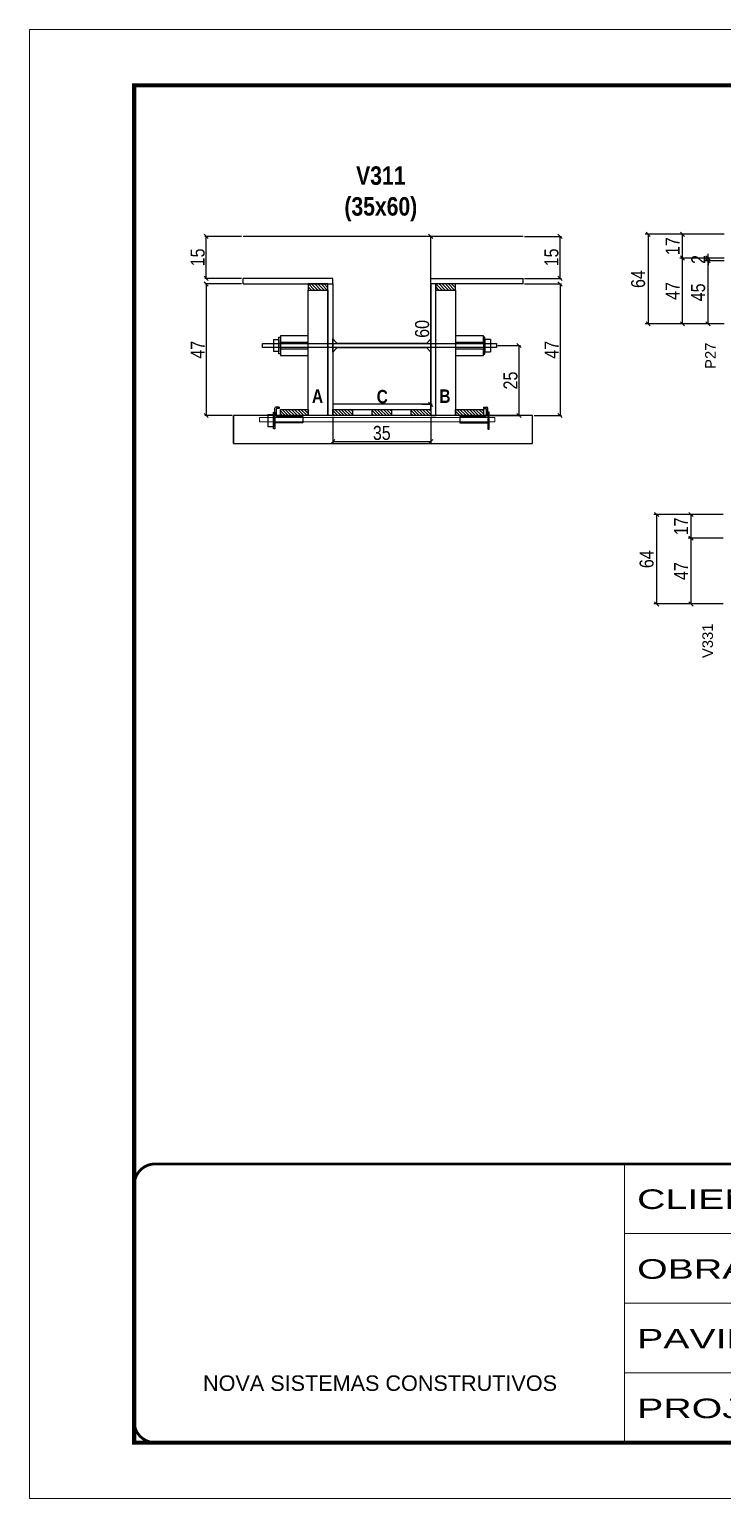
# Model space of a CAD drawing. Extents: x -3394 to 16474, y -5031 to 14397.
# Drawn here: x 5857 to 6353, y 8752 to 9802 of the extents above; entities that cross this region are included whole.
import ezdxf

# ---------------------------------------------------------------- set-up
doc = ezdxf.new("R2010")
doc.units = 0
doc.linetypes.add('CONTINUO', pattern=[0])
doc.linetypes.add('DASHED', pattern=[0.75, 0.5, -0.25])
doc.layers.get('0').update_dxf_attribs({"linetype": 'CONTINUOUS'})
doc.layers.get('Defpoints').update_dxf_attribs({"linetype": 'CONTINUOUS'})
for name, color, linetype in [('1HACHURA MADEIRAS', 1, 'CONTINUOUS'), ('barrote', 251, 'CONTINUOUS'), ('COTA', 241, 'CONTINUOUS'), ('detalhes', 4, 'CONTINUOUS'), ('NOMENCLATURA', 7, 'CONTINUOUS'), ('Painéis', 200, 'CONTINUOUS'), ('presilha', 1, 'CONTINUOUS'), ('SARR_2.2x10', 60, 'CONTINUOUS'), ('SARR_2.2x7', 40, 'CONTINUOUS'), ('SARR_3.5x7', 81, 'CONTINUOUS'), ('Tubo de PVC', 51, 'CONTINUOUS')]:
    doc.layers.add(name, color=color, linetype=linetype)
for name, color, linetype, lineweight in [('CONCRETO', 251, 'CONTINUOUS', 25), ('Folhas', 255, 'CONTINUOUS', 9), ('SARRAFO DE PRESSAO', 251, 'DASHED', 9), ('SCO-___-LAJ', 2, 'CONTINUOUS', 0)]:
    doc.layers.add(name, color=color, linetype=linetype, lineweight=lineweight)
doc.styles.add('ARIAL', font='arial.ttf')
doc.styles.add('COTA TECNICA', font='techl___.ttf', dxfattribs={"height": 10})
doc.styles.add('COTA TECNICA 2X', font='techl___.ttf', dxfattribs={"height": 10})
doc.styles.add('TECNICA', font='techb___.ttf', dxfattribs={"height": 10})
doc.styles.add('Tecnologia', font='')
doc.styles.get('Tecnologia').set_extended_font_data('Forgotten Futurist')
doc.dimstyles.new('PAINEL', dxfattribs={"dimtxt": 10, "dimasz": 3, "dimexe": 3, "dimexo": 3, "dimgap": 3, "dimtad": 1, "dimdec": 1, "dimzin": 12, "dimdsep": 46, "dimtxsty": 'COTA TECNICA', "dimblk1": 'OBLIQUE', "dimblk2": 'OBLIQUE', "dimsah": 1, "dimcen": 0.9, "dimclrd": 4, "dimclre": 4, "dimclrt": 240, "dimadec": 1, "dimazin": 3, "dimtfac": 1, "dimtdec": 1, "dimtmove": 0, "dimatfit": 3, "dimfxl": 1, "dimtolj": 1, "dimtzin": 12, "dimarcsym": 0})
doc.dimstyles.new('SECAO', dxfattribs={"dimscale": 0.333333, "dimtxt": 5, "dimasz": 9, "dimexe": 3, "dimexo": 3, "dimgap": 3, "dimtad": 1, "dimdec": 1, "dimlfac": 0.5, "dimzin": 12, "dimdsep": 46, "dimtxsty": 'COTA TECNICA 2X', "dimblk1": 'OBLIQUE', "dimblk2": 'OBLIQUE', "dimsah": 1, "dimcen": 0.9, "dimclrd": 4, "dimclre": 4, "dimclrt": 240, "dimadec": 1, "dimazin": 3, "dimtfac": 1, "dimtdec": 1, "dimtmove": 0, "dimatfit": 3, "dimfxl": 1, "dimtolj": 1, "dimtzin": 12, "dimarcsym": 0})

# ---------------------------------------------------------------- blocks, each defined once
blk = doc.blocks.new('9999999999')
at = {"color": 30, "linetype": 'CONTINUO'}
for p, q in [((98564.6, 34230.2), (98564.6, 34429.4)), ((98564.6, 34379.6), (99584, 34379.6)), ((98564.6, 34329.8), (99488, 34329.8)), ((98564.6, 34280), (99488, 34280))]:
    blk.add_line(p, q, dxfattribs=at)
at = {"color": 30, "linetype": 'CONTINUO', "const_width": 2}
blk.add_lwpolyline([(99584, 34230.2), (99584, 34414.4, 0.414214), (99569, 34429.4), (98229, 34429.4, 0.414214), (98214, 34414.4), (98214, 34245.2, 0.414214), (98229, 34230.2), (99584, 34230.2)], format="xyb", dxfattribs=at)
at = {"layer": 'Folhas'}
blk.add_lwpolyline([(98139, 34190.2), (99624, 34190.2), (99624, 35240.2), (98139, 35240.2)], close=True, dxfattribs=at)
at = {"layer": 'Folhas', "color": 30, "const_width": 3}
blk.add_lwpolyline([(98214, 34230.2), (99584, 34230.2), (99584, 35200.2), (98214, 35200.2)], close=True, dxfattribs=at)
at = {"color": 7, "linetype": 'Continuous', "ltscale": 5, "style": 'ARIAL'}
blk.add_text('NOVA SISTEMAS CONSTRUTIVOS', height=11.059, dxfattribs=at).set_placement((98263.2, 34267.2))
at = {"layer": 'Folhas', "color": 7, "style": 'Tecnologia', "width": 1.5}
for s, p in [('CLIENTE:', (98573.7, 34397.2)), ('OBRA:', (98573.7, 34347.3)), ('PAVIMENTO:', (98573.7, 34297.5)), ('PROJETO:', (98573.7, 34247.7))]:
    blk.add_text(s, height=14, dxfattribs=at).set_placement(p)
blk = doc.blocks.new('_Oblique')
at = {"color": 0, "linetype": 'ByBlock', "lineweight": -2}
blk.add_line((-0.5, -0.5), (0.5, 0.5), dxfattribs=at)
blk = doc.blocks.new('*D439')
at = {"layer": 'COTA', "color": 4, "lineweight": -2, "transparency": 16777216}
for p, q in [((6074.3, 9525.3), (6074.3, 9506.6)), ((6144.3, 9525.3), (6144.3, 9506.6)), ((6144.3, 9507.6), (6074.3, 9507.6))]:
    blk.add_line(p, q, dxfattribs=at)
at = {"layer": 'Defpoints', "color": 0, "transparency": 16777216}
for p in [(6074.3, 9526.3), (6144.3, 9526.3), (6074.3, 9507.6)]:
    blk.add_point(p, dxfattribs=at)
at = {"layer": 'COTA', "color": 4, "lineweight": -2, "transparency": 16777216, "xscale": 3, "yscale": 3, "zscale": 3, "rotation": 180}
blk.add_blockref('_Oblique', (6074.3, 9507.6), dxfattribs=at)
at = {"layer": 'COTA', "color": 4, "lineweight": -2, "transparency": 16777216, "xscale": 3, "yscale": 3, "zscale": 3}
blk.add_blockref('_Oblique', (6144.3, 9507.6), dxfattribs=at)
at = {"layer": 'COTA', "color": 240, "transparency": 16777216, "insert": (6109.3, 9513.8), "char_height": 10, "attachment_point": 5, "style": 'COTA TECNICA 2X'}
blk.add_mtext('\\A1;35', dxfattribs=at)
blk = doc.blocks.new('PRESILHA METÁLICA 1')
at = {"layer": 'presilha'}
for p, q in [((7.5, 10.6), (7.5, 19.9)), ((12, 21), (8.6, 21)), ((9, 11.6), (9, 18.9)), ((12, 19.5), (9.6, 19.5)), ((12, 21), (12, 19.5)), ((0, 13), (6, 13)), ((0, 13), (0, 0)), ((6, 0), (0, 0)), ((6, 15.5), (7.5, 15.5)), ((6, -2.5), (6, 15.5)), ((6, 13), (6, 0)), ((7.5, 15.5), (7.5, -2.5)), ((37.5, 4.1), (7.5, 4.1)), ((37.5, 11), (9.6, 11)), ((37.5, 11), (37.5, 4.1)), ((7.5, -2.5), (6, -2.5))]:
    blk.add_line(p, q, dxfattribs=at)
for centre, radius, start, end in [((8.6, 19.9), 1.14, 90, 180), ((9.6, 18.9), 0.57, 90, 180), ((9.6, 11.6), 0.57, 180, 270)]:
    blk.add_arc(centre, radius, start, end, dxfattribs=at)
blk = doc.blocks.new('PRESILHA METÁLICA 2')
at = {"layer": 'presilha'}
for p, q in [((-5.2, 23.5), (-5.2, 22)), ((-5.2, 23.5), (-1.9, 23.5)), ((-5.2, 22), (-2.8, 22)), ((-2.2, 14.1), (-2.2, 21.4)), ((0.8, 18), (-0.8, 18)), ((-0.8, 18), (-0.8, 0)), ((-0.8, 14.6), (-0.8, 22.4)), ((0.8, 0), (0.8, 18)), ((-30.8, 13.5), (-30.8, 6.6)), ((-30.8, 13.5), (-2.8, 13.5)), ((-30.8, 6.6), (-0.8, 6.6)), ((-0.8, 0), (0.8, 0))]:
    blk.add_line(p, q, dxfattribs=at)
for centre, radius, start, end in [((-2.8, 21.4), 0.57, 0, 90), ((-1.9, 22.4), 1.14, 0, 90), ((-2.8, 14.1), 0.57, 270, 0)]:
    blk.add_arc(centre, radius, start, end, dxfattribs=at)
blk = doc.blocks.new('*D440')
at = {"layer": 'COTA', "color": 4, "lineweight": -2, "transparency": 16777216}
for p, q in [((6009, 9620.3), (5982.7, 9620.3)), ((5983.7, 9620.3), (5983.7, 9526.3)), ((6002.3, 9526.3), (5982.7, 9526.3))]:
    blk.add_line(p, q, dxfattribs=at)
at = {"layer": 'Defpoints', "color": 0, "transparency": 16777216}
for p in [(6010, 9620.3), (5983.7, 9526.3), (6003.3, 9526.3)]:
    blk.add_point(p, dxfattribs=at)
at = {"layer": 'COTA', "color": 4, "lineweight": -2, "transparency": 16777216, "xscale": 3, "yscale": 3, "zscale": 3}
for p, rotation in [((5983.7, 9620.3), 90), ((5983.7, 9526.3), 270)]:
    blk.add_blockref('_Oblique', p, dxfattribs=dict(at, rotation=rotation))
at = {"layer": 'COTA', "color": 240, "transparency": 16777216, "insert": (5977.6, 9573.3), "char_height": 10, "attachment_point": 5, "rotation": 90, "style": 'COTA TECNICA 2X'}
blk.add_mtext('\\A1;47', dxfattribs=at)
blk = doc.blocks.new('*D441')
at = {"layer": 'COTA', "color": 4, "lineweight": -2, "transparency": 16777216}
for p, q in [((6144.3, 9534.3), (6144.3, 9654.3)), ((6137.9, 9534.3), (6145.3, 9534.3))]:
    blk.add_line(p, q, dxfattribs=at)
at = {"layer": 'Defpoints', "color": 0, "transparency": 16777216}
for p in [(6144.3, 9654.3), (6144.3, 9654.3), (6136.9, 9534.3)]:
    blk.add_point(p, dxfattribs=at)
at = {"layer": 'COTA', "color": 4, "lineweight": -2, "transparency": 16777216, "xscale": 3, "yscale": 3, "zscale": 3}
for p, rotation in [((6144.3, 9654.3), 90), ((6144.3, 9534.3), 270)]:
    blk.add_blockref('_Oblique', p, dxfattribs=dict(at, rotation=rotation))
at = {"layer": 'COTA', "color": 240, "transparency": 16777216, "insert": (6138.2, 9588.2), "char_height": 10, "attachment_point": 5, "rotation": 90, "style": 'COTA TECNICA 2X'}
blk.add_mtext('\\A1;60', dxfattribs=at)
blk = doc.blocks.new('*D442')
at = {"layer": 'COTA', "color": 4, "lineweight": -2, "transparency": 16777216}
for p, q in [((6009, 9654.3), (5982.7, 9654.3)), ((5983.7, 9624.3), (5983.7, 9654.3)), ((6009, 9624.3), (5982.7, 9624.3))]:
    blk.add_line(p, q, dxfattribs=at)
at = {"layer": 'Defpoints', "color": 0, "transparency": 16777216}
for p in [(5983.7, 9654.3), (6010, 9654.3), (6010, 9624.3)]:
    blk.add_point(p, dxfattribs=at)
at = {"layer": 'COTA', "color": 4, "lineweight": -2, "transparency": 16777216, "xscale": 3, "yscale": 3, "zscale": 3}
for p, rotation in [((5983.7, 9654.3), 90), ((5983.7, 9624.3), 270)]:
    blk.add_blockref('_Oblique', p, dxfattribs=dict(at, rotation=rotation))
at = {"layer": 'COTA', "color": 240, "transparency": 16777216, "insert": (5977.6, 9639.3), "char_height": 10, "attachment_point": 5, "rotation": 90, "style": 'COTA TECNICA 2X'}
blk.add_mtext('\\A1;15', dxfattribs=at)
blk = doc.blocks.new('*D443')
at = {"layer": 'COTA', "color": 4, "lineweight": -2, "transparency": 16777216}
for p, q in [((6211.4, 9620.3), (6237.8, 9620.3)), ((6236.8, 9620.3), (6236.8, 9526.3)), ((6218.2, 9526.3), (6237.8, 9526.3))]:
    blk.add_line(p, q, dxfattribs=at)
at = {"layer": 'Defpoints', "color": 0, "transparency": 16777216}
for p in [(6210.4, 9620.3), (6217.2, 9526.3), (6236.8, 9526.3)]:
    blk.add_point(p, dxfattribs=at)
at = {"layer": 'COTA', "color": 4, "lineweight": -2, "transparency": 16777216, "xscale": 3, "yscale": 3, "zscale": 3}
for p, rotation in [((6236.8, 9620.3), 90), ((6236.8, 9526.3), 270)]:
    blk.add_blockref('_Oblique', p, dxfattribs=dict(at, rotation=rotation))
at = {"layer": 'COTA', "color": 240, "transparency": 16777216, "insert": (6230.7, 9573.3), "char_height": 10, "attachment_point": 5, "rotation": 90, "style": 'COTA TECNICA 2X'}
blk.add_mtext('\\A1;47', dxfattribs=at)
blk = doc.blocks.new('*D444')
at = {"layer": 'COTA', "color": 4, "lineweight": -2, "transparency": 16777216}
for p, q in [((6211.4, 9654.3), (6237.8, 9654.3)), ((6236.8, 9624.3), (6236.8, 9654.3)), ((6211.4, 9624.3), (6237.8, 9624.3))]:
    blk.add_line(p, q, dxfattribs=at)
at = {"layer": 'Defpoints', "color": 0, "transparency": 16777216}
for p in [(6210.4, 9654.3), (6236.8, 9654.3), (6210.4, 9624.3)]:
    blk.add_point(p, dxfattribs=at)
at = {"layer": 'COTA', "color": 4, "lineweight": -2, "transparency": 16777216, "xscale": 3, "yscale": 3, "zscale": 3}
for p, rotation in [((6236.8, 9654.3), 90), ((6236.8, 9624.3), 270)]:
    blk.add_blockref('_Oblique', p, dxfattribs=dict(at, rotation=rotation))
at = {"layer": 'COTA', "color": 240, "transparency": 16777216, "insert": (6230.7, 9639.3), "char_height": 10, "attachment_point": 5, "rotation": 90, "style": 'COTA TECNICA 2X'}
blk.add_mtext('\\A1;15', dxfattribs=at)
blk = doc.blocks.new('*D449')
at = {"layer": 'COTA', "color": 4, "linetype": 'Continuous', "lineweight": -2, "transparency": 16777216}
for p, q in [((6354.2, 9638.8), (6322.4, 9638.8)), ((6324.4, 9591.8), (6324.4, 9638.8)), ((6354.2, 9591.8), (6322.4, 9591.8))]:
    blk.add_line(p, q, dxfattribs=at)
at = {"layer": 'Defpoints', "color": 0, "linetype": 'Continuous', "transparency": 16777216}
for p in [(6324.4, 9638.8), (6356.2, 9638.8), (6356.2, 9591.8)]:
    blk.add_point(p, dxfattribs=at)
at = {"layer": 'COTA', "color": 4, "linetype": 'Continuous', "lineweight": -2, "transparency": 16777216, "xscale": 3, "yscale": 3, "zscale": 3}
for p, rotation in [((6324.4, 9638.8), 90), ((6324.4, 9591.8), 270)]:
    blk.add_blockref('_Oblique', p, dxfattribs=dict(at, rotation=rotation))
at = {"layer": 'COTA', "color": 240, "linetype": 'Continuous', "transparency": 16777216, "insert": (6317.3, 9615.3), "char_height": 10, "attachment_point": 5, "rotation": 90, "style": 'COTA TECNICA'}
blk.add_mtext('\\A1;47', dxfattribs=at)
blk = doc.blocks.new('*D450')
at = {"layer": 'COTA', "color": 4, "linetype": 'Continuous', "lineweight": -2, "transparency": 16777216}
for p, q in [((6354.2, 9655.8), (6322.4, 9655.8)), ((6324.4, 9638.8), (6324.4, 9655.8)), ((6354.2, 9638.8), (6322.4, 9638.8))]:
    blk.add_line(p, q, dxfattribs=at)
at = {"layer": 'Defpoints', "color": 0, "linetype": 'Continuous', "transparency": 16777216}
for p in [(6324.4, 9655.8), (6356.2, 9655.8), (6356.2, 9638.8)]:
    blk.add_point(p, dxfattribs=at)
at = {"layer": 'COTA', "color": 4, "linetype": 'Continuous', "lineweight": -2, "transparency": 16777216, "xscale": 3, "yscale": 3, "zscale": 3}
for p, rotation in [((6324.4, 9655.8), 90), ((6324.4, 9638.8), 270)]:
    blk.add_blockref('_Oblique', p, dxfattribs=dict(at, rotation=rotation))
at = {"layer": 'COTA', "color": 240, "linetype": 'Continuous', "transparency": 16777216, "insert": (6317.3, 9647.3), "char_height": 10, "attachment_point": 5, "rotation": 90, "style": 'COTA TECNICA'}
blk.add_mtext('\\A1;17', dxfattribs=at)
blk = doc.blocks.new('*D451')
at = {"layer": 'COTA', "color": 4, "linetype": 'Continuous', "lineweight": -2, "transparency": 16777216}
for p, q in [((6354.2, 9655.8), (6297.8, 9655.8)), ((6299.8, 9655.8), (6299.8, 9591.8)), ((6354.2, 9591.8), (6297.8, 9591.8))]:
    blk.add_line(p, q, dxfattribs=at)
at = {"layer": 'Defpoints', "color": 0, "linetype": 'Continuous', "transparency": 16777216}
for p in [(6356.2, 9655.8), (6299.8, 9591.8), (6356.2, 9591.8)]:
    blk.add_point(p, dxfattribs=at)
at = {"layer": 'COTA', "color": 4, "linetype": 'Continuous', "lineweight": -2, "transparency": 16777216, "xscale": 3, "yscale": 3, "zscale": 3}
for p, rotation in [((6299.8, 9655.8), 90), ((6299.8, 9591.8), 270)]:
    blk.add_blockref('_Oblique', p, dxfattribs=dict(at, rotation=rotation))
at = {"layer": 'COTA', "color": 240, "linetype": 'Continuous', "transparency": 16777216, "insert": (6292.7, 9623.8), "char_height": 10, "attachment_point": 5, "rotation": 90, "style": 'COTA TECNICA'}
blk.add_mtext('\\A1;64', dxfattribs=at)
blk = doc.blocks.new('*D458')
at = {"layer": 'COTA', "color": 4, "linetype": 'Continuous', "lineweight": -2, "transparency": 16777216}
for p, q in [((6353.5, 9438.6), (6328.5, 9438.6)), ((6330.5, 9391.6), (6330.5, 9438.6)), ((6353.5, 9391.6), (6328.5, 9391.6))]:
    blk.add_line(p, q, dxfattribs=at)
at = {"layer": 'Defpoints', "color": 0, "linetype": 'Continuous', "transparency": 16777216}
for p in [(6330.5, 9438.6), (6355.5, 9438.6), (6355.5, 9391.6)]:
    blk.add_point(p, dxfattribs=at)
at = {"layer": 'COTA', "color": 4, "linetype": 'Continuous', "lineweight": -2, "transparency": 16777216, "xscale": 3, "yscale": 3, "zscale": 3}
for p, rotation in [((6330.5, 9438.6), 90), ((6330.5, 9391.6), 270)]:
    blk.add_blockref('_Oblique', p, dxfattribs=dict(at, rotation=rotation))
at = {"layer": 'COTA', "color": 240, "linetype": 'Continuous', "transparency": 16777216, "insert": (6323.4, 9415.1), "char_height": 10, "attachment_point": 5, "rotation": 90, "style": 'COTA TECNICA'}
blk.add_mtext('\\A1;47', dxfattribs=at)
blk = doc.blocks.new('*D459')
at = {"layer": 'COTA', "color": 4, "linetype": 'Continuous', "lineweight": -2, "transparency": 16777216}
for p, q in [((6353.5, 9455.6), (6328.5, 9455.6)), ((6330.5, 9438.6), (6330.5, 9455.6)), ((6353.5, 9438.6), (6328.5, 9438.6))]:
    blk.add_line(p, q, dxfattribs=at)
at = {"layer": 'Defpoints', "color": 0, "linetype": 'Continuous', "transparency": 16777216}
for p in [(6330.5, 9455.6), (6355.5, 9455.6), (6355.5, 9438.6)]:
    blk.add_point(p, dxfattribs=at)
at = {"layer": 'COTA', "color": 4, "linetype": 'Continuous', "lineweight": -2, "transparency": 16777216, "xscale": 3, "yscale": 3, "zscale": 3}
for p, rotation in [((6330.5, 9455.6), 90), ((6330.5, 9438.6), 270)]:
    blk.add_blockref('_Oblique', p, dxfattribs=dict(at, rotation=rotation))
at = {"layer": 'COTA', "color": 240, "linetype": 'Continuous', "transparency": 16777216, "insert": (6323.4, 9447.1), "char_height": 10, "attachment_point": 5, "rotation": 90, "style": 'COTA TECNICA'}
blk.add_mtext('\\A1;17', dxfattribs=at)
blk = doc.blocks.new('*D460')
at = {"layer": 'COTA', "color": 4, "linetype": 'Continuous', "lineweight": -2, "transparency": 16777216}
for p, q in [((6353.5, 9455.6), (6303.9, 9455.6)), ((6305.9, 9455.6), (6305.9, 9391.6)), ((6353.5, 9391.6), (6303.9, 9391.6))]:
    blk.add_line(p, q, dxfattribs=at)
at = {"layer": 'Defpoints', "color": 0, "linetype": 'Continuous', "transparency": 16777216}
for p in [(6355.5, 9455.6), (6305.9, 9391.6), (6355.5, 9391.6)]:
    blk.add_point(p, dxfattribs=at)
at = {"layer": 'COTA', "color": 4, "linetype": 'Continuous', "lineweight": -2, "transparency": 16777216, "xscale": 3, "yscale": 3, "zscale": 3}
for p, rotation in [((6305.9, 9455.6), 90), ((6305.9, 9391.6), 270)]:
    blk.add_blockref('_Oblique', p, dxfattribs=dict(at, rotation=rotation))
at = {"layer": 'COTA', "color": 240, "linetype": 'Continuous', "transparency": 16777216, "insert": (6298.8, 9423.6), "char_height": 10, "attachment_point": 5, "rotation": 90, "style": 'COTA TECNICA'}
blk.add_mtext('\\A1;64', dxfattribs=at)
blk = doc.blocks.new('*D992')
at = {"layer": 'COTA', "color": 4, "lineweight": -2, "transparency": 16777216}
for p, q in [((6192.4, 9576.3), (6208.5, 9576.3)), ((6207.5, 9526.3), (6207.5, 9576.3)), ((6182.9, 9526.3), (6208.5, 9526.3))]:
    blk.add_line(p, q, dxfattribs=at)
at = {"layer": 'Defpoints', "color": 0, "transparency": 16777216}
for p in [(6191.4, 9576.3), (6207.5, 9576.3), (6181.9, 9526.3)]:
    blk.add_point(p, dxfattribs=at)
at = {"layer": 'COTA', "color": 4, "lineweight": -2, "transparency": 16777216, "xscale": 3, "yscale": 3, "zscale": 3}
for p, rotation in [((6207.5, 9576.3), 90), ((6207.5, 9526.3), 270)]:
    blk.add_blockref('_Oblique', p, dxfattribs=dict(at, rotation=rotation))
at = {"layer": 'COTA', "color": 240, "transparency": 16777216, "insert": (6201.4, 9551.3), "char_height": 10, "attachment_point": 5, "rotation": 90, "style": 'COTA TECNICA 2X'}
blk.add_mtext('\\A1;25', dxfattribs=at)
blk = doc.blocks.new('*D2110')
at = {"layer": 'COTA', "color": 4, "linetype": 'Continuous', "lineweight": -2, "transparency": 16777216}
for p, q in [((6354.2, 9636.8), (6340.7, 9636.8)), ((6342.7, 9591.8), (6342.7, 9636.8)), ((6354.2, 9591.8), (6340.7, 9591.8))]:
    blk.add_line(p, q, dxfattribs=at)
at = {"layer": 'Defpoints', "color": 0, "linetype": 'Continuous', "transparency": 16777216}
for p in [(6342.7, 9636.8), (6356.2, 9636.8), (6356.2, 9591.8)]:
    blk.add_point(p, dxfattribs=at)
at = {"layer": 'COTA', "color": 4, "linetype": 'Continuous', "lineweight": -2, "transparency": 16777216, "xscale": 3, "yscale": 3, "zscale": 3}
for p, rotation in [((6342.7, 9636.8), 90), ((6342.7, 9591.8), 270)]:
    blk.add_blockref('_Oblique', p, dxfattribs=dict(at, rotation=rotation))
at = {"layer": 'COTA', "color": 240, "linetype": 'Continuous', "transparency": 16777216, "insert": (6335.6, 9614.3), "char_height": 10, "attachment_point": 5, "rotation": 90, "style": 'COTA TECNICA'}
blk.add_mtext('\\A1;45', dxfattribs=at)
blk = doc.blocks.new('*D2111')
at = {"layer": 'COTA', "color": 4, "linetype": 'Continuous', "lineweight": -2, "transparency": 16777216}
for p, q in [((6342.7, 9638.8), (6342.7, 9641.8)), ((6354.2, 9638.8), (6340.7, 9638.8)), ((6354.2, 9636.8), (6340.7, 9636.8)), ((6342.7, 9636.8), (6342.7, 9638.8)), ((6342.7, 9636.8), (6342.7, 9633.8))]:
    blk.add_line(p, q, dxfattribs=at)
at = {"layer": 'Defpoints', "color": 0, "linetype": 'Continuous', "transparency": 16777216}
for p in [(6342.7, 9638.8), (6356.2, 9638.8), (6356.2, 9636.8)]:
    blk.add_point(p, dxfattribs=at)
at = {"layer": 'COTA', "color": 4, "linetype": 'Continuous', "lineweight": -2, "transparency": 16777216, "xscale": 3, "yscale": 3, "zscale": 3}
for p, rotation in [((6342.7, 9638.8), 270), ((6342.7, 9636.8), 90)]:
    blk.add_blockref('_Oblique', p, dxfattribs=dict(at, rotation=rotation))
at = {"layer": 'COTA', "color": 240, "linetype": 'Continuous', "transparency": 16777216, "insert": (6335.7, 9637.8), "char_height": 10, "attachment_point": 5, "rotation": 90, "style": 'COTA TECNICA'}
blk.add_mtext('\\A1;2', dxfattribs=at)

msp = doc.modelspace()

# ---------------------------------------------------------------- hatches: boundary and pattern name
at = {"layer": 'SARR_2.2x10'}
h = msp.add_hatch(dxfattribs=at)
h.set_pattern_fill('ANSI31', color=256, scale=0.5, angle=90)
h.set_pattern_definition([(135, (39134.5662, -113985.8736), (-1.122532015, -1.122532015), [])])
h.paths.add_polyline_path([(6036.74, 9530.7), (6036.74, 9526.3), (6056.74, 9526.3), (6056.74, 9530.7)])
h = msp.add_hatch(dxfattribs=at)
h.set_pattern_fill('ANSI31', color=256, scale=0.5, angle=90)
h.set_pattern_definition([(135, (39279.7662, -113985.8736), (-1.122532015, -1.122532015), [])])
h.paths.add_polyline_path([(6161.94, 9530.7), (6161.94, 9526.3), (6181.94, 9526.3), (6181.94, 9530.7)])
at = {"layer": 'SARR_2.2x7'}
h = msp.add_hatch(dxfattribs=at)
h.set_pattern_fill('ANSI31', color=256, scale=0.5, angle=90)
h.set_pattern_definition([(135, (39079.3662, -113896.2736), (-1.122532015, -1.122532015), [])])
h.paths.add_polyline_path([(6056.74, 9620.3), (6056.74, 9615.9), (6070.74, 9615.9), (6070.74, 9620.3)])
h = msp.add_hatch(dxfattribs=at)
h.set_pattern_fill('ANSI31', color=256, scale=0.5, angle=90)
h.set_pattern_definition([(135, (39170.5662, -113896.2736), (-1.122532015, -1.122532015), [])])
h.paths.add_polyline_path([(6147.94, 9620.3), (6147.94, 9615.9), (6161.94, 9615.9), (6161.94, 9620.3)])
h = msp.add_hatch(dxfattribs=at)
h.set_pattern_fill('ANSI31', color=256, scale=0.5, angle=90)
h.set_pattern_definition([(135, (39262.1662, -113985.8736), (-1.122532015, -1.122532015), [])])
h.paths.add_polyline_path([(6074.34, 9530.7), (6074.34, 9526.3), (6088.34, 9526.3), (6088.34, 9530.7)])
h = msp.add_hatch(dxfattribs=at)
h.set_pattern_fill('ANSI31', color=256, scale=0.5, angle=90)
h.set_pattern_definition([(135, (39290.1662, -113985.8736), (-1.122532015, -1.122532015), [])])
h.paths.add_polyline_path([(6102.34, 9530.7), (6102.34, 9526.3), (6116.34, 9526.3), (6116.34, 9530.7)])
h = msp.add_hatch(dxfattribs=at)
h.set_pattern_fill('ANSI31', color=256, scale=0.5, angle=90)
h.set_pattern_definition([(135, (39318.1662, -113985.8736), (-1.122532015, -1.122532015), [])])
h.paths.add_polyline_path([(6130.34, 9530.7), (6130.34, 9526.3), (6144.34, 9526.3), (6144.34, 9530.7)])

# ---------------------------------------------------------------- linework, layer by layer
at = {"layer": '1HACHURA MADEIRAS', "elevation": 0}
for points in [[(6056.74, 9583.21), (6036.74, 9583.21), (6036.74, 9578.81), (6056.74, 9578.81)], [(6181.94, 9583.21), (6161.94, 9583.21), (6161.94, 9578.81), (6181.94, 9578.81)], [(6056.74, 9573.61), (6036.74, 9573.61), (6036.74, 9569.21), (6056.74, 9569.21)], [(6181.94, 9573.61), (6161.94, 9573.61), (6161.94, 9569.21), (6181.94, 9569.21)]]:
    msp.add_lwpolyline(points, close=True, dxfattribs=at)
at = {"layer": 'barrote', "elevation": 0}
msp.add_lwpolyline([(6003.29, 9506.3), (6217.2, 9506.3), (6217.2, 9526.3), (6003.29, 9526.3)], close=True, dxfattribs=at)
at = {"layer": 'CONCRETO', "linetype": 'Continuous'}
msp.add_line((6210.45, 9654.3), (6010.04, 9654.3), dxfattribs=at)
at = {"layer": 'detalhes', "color": 250}
msp.add_line((6003.29, 9506.3), (6003.29, 9526.3), dxfattribs=at)
at = {"layer": 'Painéis', "linetype": 'Continuous'}
for p, q in [((6010.04, 9620.3), (6010.04, 9624.3)), ((6210.45, 9620.3), (6210.45, 9624.3))]:
    msp.add_line(p, q, dxfattribs=at)
at = {"layer": 'Painéis', "linetype": 'Continuous', "elevation": 0}
for points in [[(6010.04, 9620.3), (6074.34, 9620.3), (6074.34, 9624.3), (6010.04, 9624.3)], [(6210.45, 9620.3), (6144.34, 9620.3), (6144.34, 9624.3), (6210.45, 9624.3)]]:
    msp.add_lwpolyline(points, dxfattribs=at)
for points in [[(6070.74, 9526.3), (6070.74, 9620.3), (6074.34, 9620.3), (6074.34, 9526.3)], [(6147.94, 9526.3), (6147.94, 9620.3), (6144.34, 9620.3), (6144.34, 9526.3)], [(6144.34, 9534.3), (6074.34, 9534.3), (6074.34, 9530.7), (6144.34, 9530.7)]]:
    msp.add_lwpolyline(points, close=True, dxfattribs=at)
at = {"layer": 'presilha'}
for p, q in [((6031.74, 9580.73), (6035.74, 9580.73)), ((6031.74, 9580.73), (6031.74, 9572.06)), ((6035.74, 9582.4), (6036.74, 9582.4)), ((6035.74, 9570.4), (6035.74, 9582.4)), ((6035.74, 9580.73), (6035.74, 9572.06)), ((6036.74, 9582.4), (6036.74, 9570.4)), ((6182.94, 9582.21, 0), (6181.94, 9582.21, 0)), ((6181.94, 9582.21, 0), (6181.94, 9570.21, 0)), ((6182.94, 9570.21, 0), (6182.94, 9582.21, 0)), ((6186.94, 9580.54, 0), (6182.94, 9580.54, 0)), ((6182.94, 9580.54, 0), (6182.94, 9571.87, 0)), ((6186.94, 9580.54, 0), (6186.94, 9571.87, 0)), ((6035.74, 9572.06), (6031.74, 9572.06)), ((6036.74, 9570.4), (6035.74, 9570.4)), ((6181.94, 9570.21, 0), (6182.94, 9570.21, 0)), ((6182.94, 9571.87, 0), (6186.94, 9571.87, 0))]:
    msp.add_line(p, q, dxfattribs=at)
at = {"layer": 'presilha', "elevation": 0}
msp.add_lwpolyline([(6023.96, 9577.8), (6191.42, 9577.8), (6191.42, 9574.8), (6023.96, 9574.8)], close=True, dxfattribs=at)
at = {"layer": 'SARR_2.2x10', "elevation": 0}
for points in [[(6036.74, 9530.7), (6056.74, 9530.7), (6056.74, 9526.3), (6036.74, 9526.3)], [(6161.94, 9530.7), (6181.94, 9530.7), (6181.94, 9526.3), (6161.94, 9526.3)]]:
    msp.add_lwpolyline(points, close=True, dxfattribs=at)
at = {"layer": 'SARR_2.2x7', "elevation": 0}
for points in [[(6070.74, 9620.3), (6056.74, 9620.3), (6056.74, 9615.9), (6070.74, 9615.9)], [(6161.94, 9620.3), (6147.94, 9620.3), (6147.94, 9615.9), (6161.94, 9615.9)], [(6074.34, 9530.7), (6088.34, 9530.7), (6088.34, 9526.3), (6074.34, 9526.3)], [(6102.34, 9530.7), (6116.34, 9530.7), (6116.34, 9526.3), (6102.34, 9526.3)], [(6130.34, 9530.7), (6144.34, 9530.7), (6144.34, 9526.3), (6130.34, 9526.3)]]:
    msp.add_lwpolyline(points, close=True, dxfattribs=at)
at = {"layer": 'SARR_3.5x7', "elevation": 0}
for points in [[(6056.74, 9615.9), (6070.74, 9615.9), (6070.74, 9526.3), (6056.74, 9526.3)], [(6147.94, 9615.9), (6161.94, 9615.9), (6161.94, 9526.3), (6147.94, 9526.3)]]:
    msp.add_lwpolyline(points, close=True, dxfattribs=at)
at = {"layer": 'SCO-___-LAJ', "color": 1, "elevation": 0}
msp.add_lwpolyline([(6021.89, 9524.96), (6190.06, 9524.96), (6190.06, 9521.76), (6021.89, 9521.76)], close=True, dxfattribs=at)
at = {"layer": 'Tubo de PVC', "elevation": 0}
msp.add_lwpolyline([(6144.34, 9581.04), (6144.34, 9571.55), (6141.54, 9574.7), (6077.14, 9574.7), (6074.34, 9571.55), (6074.34, 9581.04), (6077.14, 9577.89), (6141.54, 9577.89)], close=True, dxfattribs=at)

# ---------------------------------------------------------------- block references
at = {"layer": 'presilha', "xscale": 0.6666666666666666, "yscale": 0.6666666666666666, "zscale": 0.6666666666666666}
for name, p in [('PRESILHA METÁLICA 1', (6027.88, 9518.33)), ('PRESILHA METÁLICA 2', (6185.62, 9516.66))]:
    msp.add_blockref(name, p, dxfattribs=at)
at = {"layer": 'SARRAFO DE PRESSAO', "color": 6, "linetype": 'ByBlock'}
msp.add_blockref('9999999999', (-92281.77, -25437.95), dxfattribs=at)

# ---------------------------------------------------------------- texts
at = {"layer": 'detalhes', "style": 'TECNICA'}
for s, p in [('A', (6059.36, 9535.32)), ('C', (6105.66, 9535)), ('B', (6150.5, 9535.32))]:
    msp.add_text(s, height=9.6, dxfattribs=at).set_placement(p)
at = {"layer": 'NOMENCLATURA', "linetype": 'Continuous', "style": 'ARIAL'}
for s, p in [('P27', (6348.15, 9559.61)), ('V331', (6346.16, 9352.95))]:
    msp.add_text(s, height=7.567, rotation=90, dxfattribs=at).set_placement(p)
at = {"layer": 'NOMENCLATURA', "insert": (6108.59, 9704.37), "char_height": 13.2, "attachment_point": 2, "style": 'TECNICA'}
msp.add_mtext_dynamic_manual_height_columns('V311\\P(35x60)', width=13.2, gutter_width=1, heights=[0], dxfattribs=at)

# ---------------------------------------------------------------- dimensions: what is measured, and where the dimension line sits
at = {"layer": 'COTA'}
for base, p1, p2, angle, picture, middle in [((5983.69, 9654.3), (6010.04, 9624.3), (6010.04, 9654.3), 90, '*D442', (5983.69, 9639.3)), ((6144.34, 9654.3), (6136.93, 9534.3), (6144.34, 9654.3), 90, '*D441', (6144.34, 9588.19)), ((6236.8, 9654.3), (6210.45, 9624.3), (6210.45, 9654.3), 90, '*D444', (6236.8, 9639.3)), ((6074.34, 9507.62, 0), (6144.34, 9526.3), (6074.34, 9526.3), 180, '*D439', (6109.34, 9507.62, 0))]:
    dim = msp.add_linear_dim(base=base, p1=p1, p2=p2, angle=angle, dimstyle='SECAO', dxfattribs=at)
    dim.commit()
    dim.dimension.update_dxf_attribs({"geometry": picture, "text_midpoint": middle, "dimtype": 160})
at = {"layer": 'COTA', "linetype": 'Continuous'}
for base, p1, p2, override, picture, middle in [((6299.85, 9591.8), (6356.22, 9655.8), (6356.22, 9591.8), {"dimexe": 2, "dimexo": 2, "dimgap": 2, "dimadec": 8, "dimtix": 1, "dimatfit": 2, "dimldrblk": 'Oblique'}, '*D451', (6292.75, 9623.8)), ((6324.41, 9655.8), (6356.22, 9638.8), (6356.22, 9655.8), {"dimexe": 2, "dimexo": 2, "dimgap": 2, "dimadec": 8, "dimtix": 1, "dimatfit": 2, "dimldrblk": 'Oblique'}, '*D450', (6317.34, 9647.3)), ((6324.41, 9638.8), (6356.22, 9591.8), (6356.22, 9638.8), {"dimexe": 2, "dimexo": 2, "dimgap": 2, "dimadec": 8, "dimtix": 1, "dimatfit": 2, "dimldrblk": 'Oblique'}, '*D449', (6317.34, 9615.3)), ((6342.72, 9638.8), (6356.22, 9636.8), (6356.22, 9638.8), {"dimexe": 2, "dimexo": 2, "dimgap": 2, "dimadec": 8, "dimtix": 1, "dimtmove": 1, "dimatfit": 2, "dimldrblk": 'Oblique'}, '*D2111', (6335.72, 9637.8)), ((6342.72, 9636.8), (6356.22, 9591.8), (6356.22, 9636.8), {"dimexe": 2, "dimexo": 2, "dimgap": 2, "dimadec": 8, "dimtix": 1, "dimatfit": 2, "dimldrblk": 'Oblique'}, '*D2110', (6335.61, 9614.3)), ((6305.9, 9391.55), (6355.5, 9455.55), (6355.5, 9391.55), {"dimexe": 2, "dimexo": 2, "dimgap": 2, "dimadec": 8, "dimtix": 1, "dimatfit": 2, "dimldrblk": 'Oblique'}, '*D460', (6298.8, 9423.55)), ((6330.46, 9455.55), (6355.5, 9438.55), (6355.5, 9455.55), {"dimexe": 2, "dimexo": 2, "dimgap": 2, "dimadec": 8, "dimtix": 1, "dimatfit": 2, "dimldrblk": 'Oblique'}, '*D459', (6323.39, 9447.05)), ((6330.46, 9438.55), (6355.5, 9391.55), (6355.5, 9438.55), {"dimexe": 2, "dimexo": 2, "dimgap": 2, "dimadec": 8, "dimtix": 1, "dimatfit": 2, "dimldrblk": 'Oblique'}, '*D458', (6323.39, 9415.05))]:
    dim = msp.add_linear_dim(base=base, p1=p1, p2=p2, angle=90, dimstyle='PAINEL', override=override, dxfattribs=at)
    dim.commit()
    dim.dimension.update_dxf_attribs({"geometry": picture, "text_midpoint": middle})
at = {"layer": 'COTA'}
for base, p1, p2, picture, middle in [((5983.69, 9526.3), (6010.04, 9620.3), (6003.29, 9526.3), '*D440', (5977.62, 9573.3)), ((6236.8, 9526.3), (6210.45, 9620.3), (6217.2, 9526.3), '*D443', (6230.73, 9573.3)), ((6207.48, 9576.3), (6181.94, 9526.3), (6191.42, 9576.3), '*D992', (6201.37, 9551.3))]:
    dim = msp.add_linear_dim(base=base, p1=p1, p2=p2, angle=90, dimstyle='SECAO', dxfattribs=at)
    dim.commit()
    dim.dimension.update_dxf_attribs({"geometry": picture, "text_midpoint": middle})

doc.saveas('drawing.dxf')
